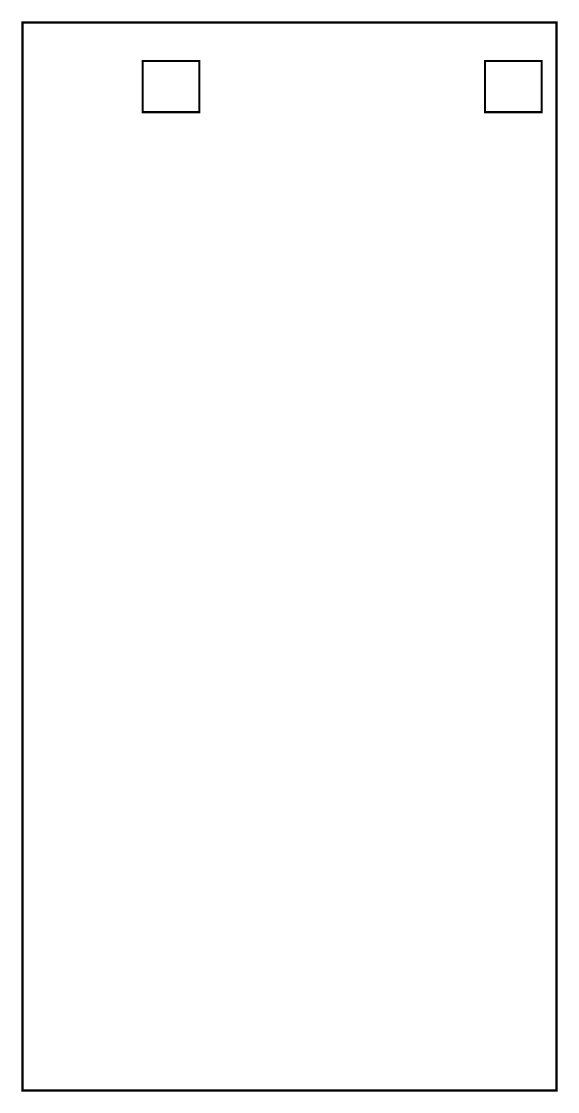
# Model space of a CAD drawing. Extents: x -0.1 to 25.1, y -0.1 to 50.
import ezdxf

# ---------------------------------------------------------------- set-up
doc = ezdxf.new("R2010")
doc.units = 0
doc.layers.add('BOARD_CUTOUT_00', color=254, linetype='CONTINUOUS')
doc.layers.add('BOARD_OUTLINE_00', color=254, linetype='CONTINUOUS')

# ---------------------------------------------------------------- blocks, each defined once
blk = doc.blocks.new('SMOOTH_0$1')
at = {"const_width": 0.05}
blk.add_lwpolyline([(-0.025, 0, 1), (0.025, 0, 1)], format="xyb", close=True, dxfattribs=at)
blk = doc.blocks.new('BOARD_1')
at = {"layer": 'BOARD_CUTOUT_00', "const_width": 0.1}
for points in [[(5.98, 5.9), (8.63, 5.9), (8.63, 3.5), (5.98, 3.5)], [(22, 5.9), (24.65, 5.9), (24.65, 3.5), (22, 3.5)]]:
    blk.add_lwpolyline(points, close=True, dxfattribs=at)
at = {"layer": 'BOARD_OUTLINE_00', "const_width": 0.1}
blk.add_lwpolyline([(0.35, 7.7), (25.35, 7.7), (25.35, -42.3), (0.35, -42.3)], close=True, dxfattribs=at)
at = {"layer": 'BOARD_CUTOUT_00'}
for p in [(5.98, 5.9), (8.63, 5.9), (22, 5.9), (24.65, 5.9), (5.98, 3.5), (8.63, 3.5), (22, 3.5), (24.65, 3.5)]:
    blk.add_blockref('SMOOTH_0$1', p, dxfattribs=at)
at = {"layer": 'BOARD_OUTLINE_00'}
for p in [(0.35, 7.7), (25.35, 7.7), (0.35, -42.3), (25.35, -42.3)]:
    blk.add_blockref('SMOOTH_0$1', p, dxfattribs=at)

msp = doc.modelspace()

# ---------------------------------------------------------------- block references
msp.add_blockref('BOARD_1', (-0.35, 42.3))

doc.saveas('drawing.dxf')
